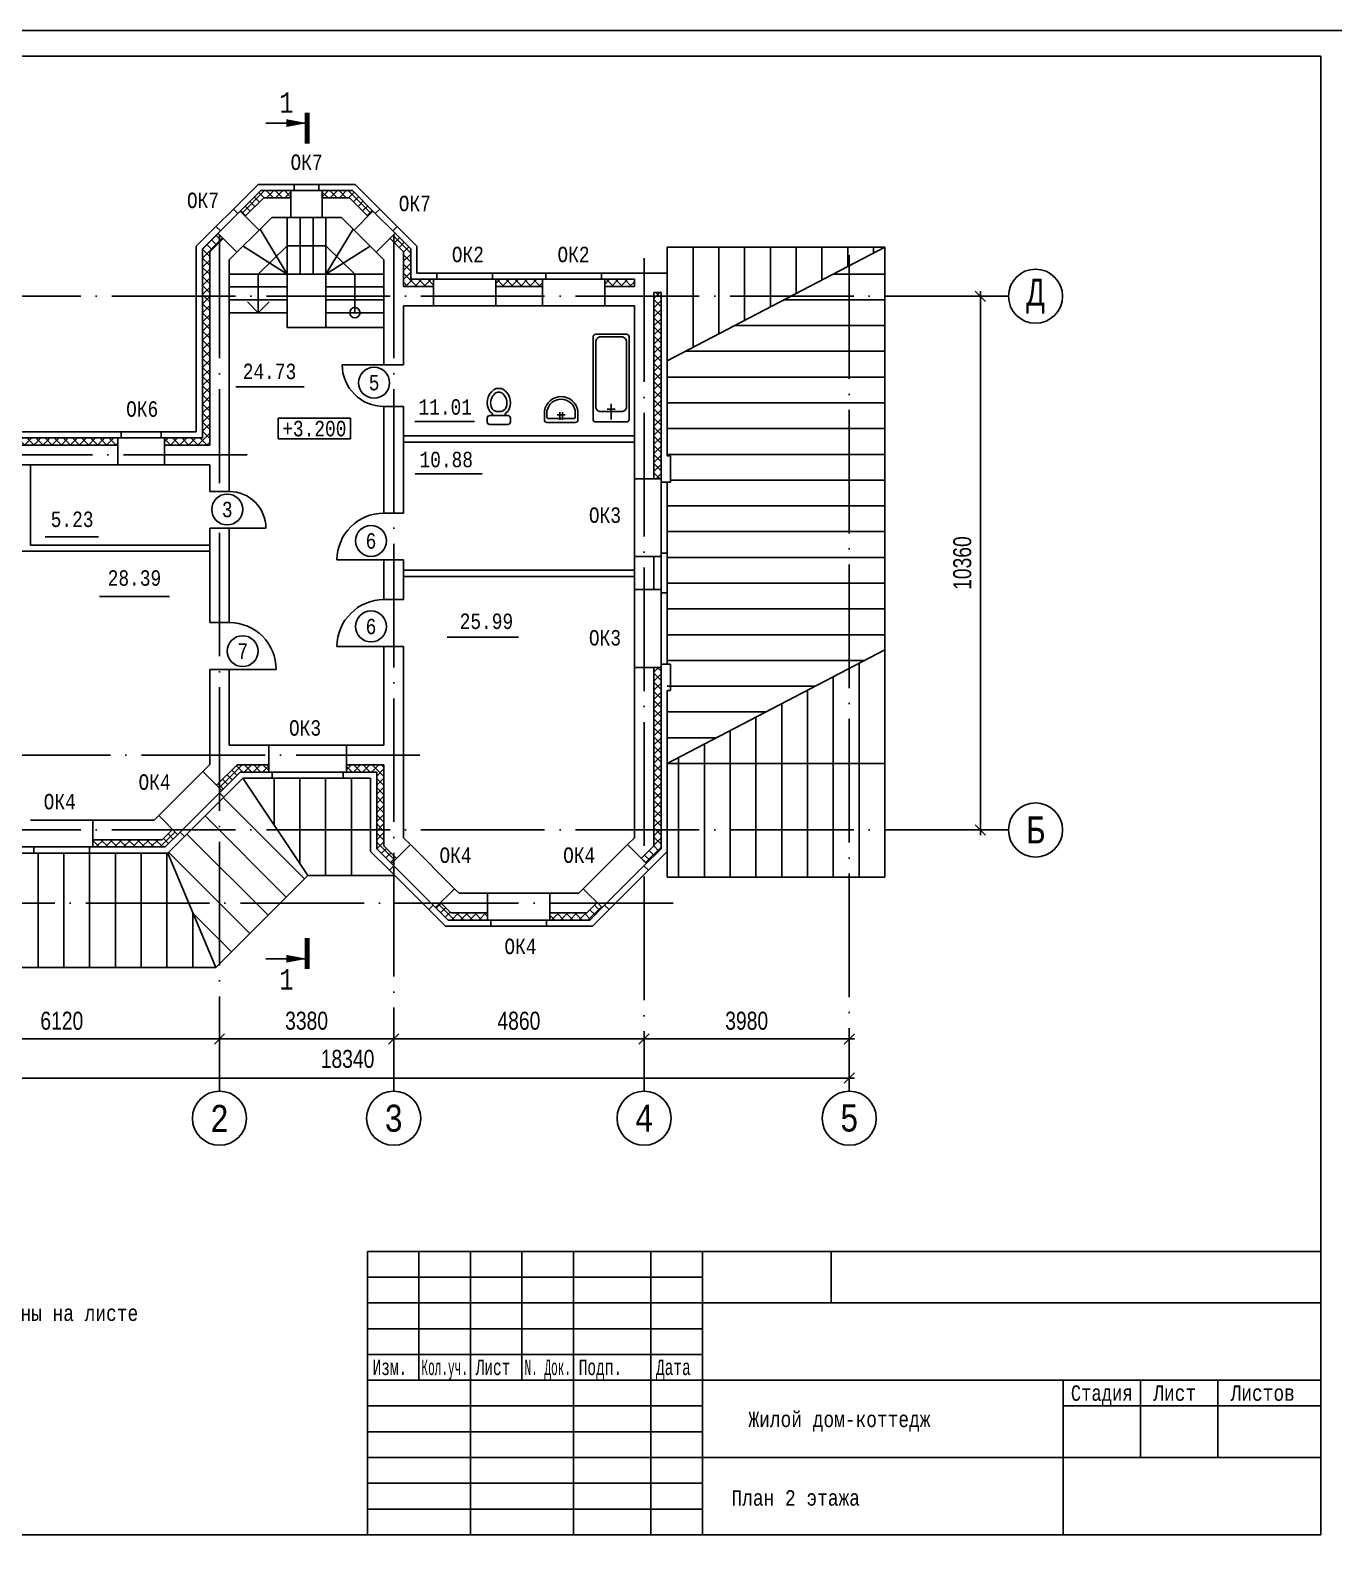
# Model space of a CAD drawing. Extents: x 0 to 84000, y 0 to 59400.
# Drawn here: x 16460 to 41750, y 29950 to 59400 of the extents above; entities that cross this region are included whole.
import ezdxf
from ezdxf.enums import TextEntityAlignment as Align

# ---------------------------------------------------------------- set-up
doc = ezdxf.new("R2010")
doc.units = 0
doc.header["$LTSCALE"] = 100
doc.header["$MEASUREMENT"] = 0
doc.linetypes.add('ACAD_ISO04W100', pattern=[30, 24, -3, 0, -3])
doc.layers.get('0').update_dxf_attribs({"linetype": 'CONTINUOUS'})
doc.layers.get('DEFPOINTS').update_dxf_attribs({"linetype": 'CONTINUOUS'})
doc.layers.add('55', color=250, linetype='CONTINUOUS')
doc.styles.add('1', font='TXT', dxfattribs={"width": 0.8})
doc.styles.add('STYLE1', font='monotxt.shx', dxfattribs={"width": 0.8})
doc.dimstyles.get("Standard").update_dxf_attribs({"dimtxt": 0.18, "dimasz": 0.18, "dimexe": 0.18, "dimexo": 0.0625, "dimgap": 0.09, "dimtad": 0, "dimtih": 1, "dimtoh": 1, "dimdec": 4, "dimzin": 0, "dimdsep": 46, "dimtxsty": 'Standard', "dimcen": 0.09, "dimadec": 0, "dimazin": 0, "dimtfac": 1, "dimtdec": 4, "dimtofl": 0, "dimtmove": 0, "dimatfit": 3, "dimfxl": 1, "dimtolj": 1, "dimtzin": 0, "dimarcsym": 0})
pattern_1 = [(45, (0, 29700), (-88.38835, 88.38835), []), (135, (0, 29700), (-88.38835, -88.38835), [])]
pattern_2 = [(45, (-42000, 29700), (-88.38835, 88.38835), []), (135, (-42000, 29700), (-88.38835, -88.38835), [])]

# ---------------------------------------------------------------- blocks, each defined once
blk = doc.blocks.new('_OBLIQUE')
at = {"color": 0, "linetype": 'ByBlock'}
blk.add_line((-0.5, -0.5), (0.5, 0.5), dxfattribs=at)
blk = doc.blocks.new('*D36')
at = {"layer": '55', "color": 0, "linetype": 'Continuous', "lineweight": -2, "transparency": 16777216}
for p, q in [((34895, 54340), (34895, 43780)), ((34945, 54240), (34995, 54240)), ((34845, 43880), (34795, 43880))]:
    blk.add_line(p, q, dxfattribs=at)
at = {"layer": 'DEFPOINTS', "color": 0, "linetype": 'Continuous', "transparency": 16777216}
for p in [(34895, 54240), (34895, 43880), (34895, 43880)]:
    blk.add_point(p, dxfattribs=at)
at = {"layer": '55', "color": 0, "linetype": 'Continuous', "lineweight": -2, "transparency": 16777216, "xscale": 200, "yscale": 200, "zscale": 200}
for p, rotation in [((34895, 54240), 90), ((34895, 43880), 270)]:
    blk.add_blockref('_OBLIQUE', p, dxfattribs=dict(at, rotation=rotation))
at = {"layer": '55', "color": 0, "linetype": 'Continuous', "transparency": 16777216, "insert": (34545, 49060), "char_height": 350, "attachment_point": 5, "rotation": 90, "style": '1'}
blk.add_mtext('\\A1;10360', dxfattribs=at)
blk = doc.blocks.new('*D41')
at = {"layer": '55', "color": 0, "linetype": 'Continuous', "lineweight": -2, "transparency": 16777216}
for p, q in [((13910, 39065), (32450, 39065)), ((14010, 39015), (14010, 38965)), ((32350, 39115), (32350, 39165))]:
    blk.add_line(p, q, dxfattribs=at)
at = {"layer": 'DEFPOINTS', "color": 0, "linetype": 'Continuous', "transparency": 16777216}
for p in [(14010, 39065), (32350, 39065), (32350, 39065)]:
    blk.add_point(p, dxfattribs=at)
at = {"layer": '55', "color": 0, "linetype": 'Continuous', "lineweight": -2, "transparency": 16777216, "xscale": 200, "yscale": 200, "zscale": 200, "rotation": 180}
blk.add_blockref('_OBLIQUE', (14010, 39065), dxfattribs=at)
at = {"layer": '55', "color": 0, "linetype": 'Continuous', "lineweight": -2, "transparency": 16777216, "xscale": 200, "yscale": 200, "zscale": 200}
blk.add_blockref('_OBLIQUE', (32350, 39065), dxfattribs=at)
at = {"layer": '55', "color": 0, "linetype": 'Continuous', "transparency": 16777216, "insert": (22615, 39435), "char_height": 350, "attachment_point": 5, "style": '1'}
blk.add_mtext('\\A1;18340', dxfattribs=at)
blk = doc.blocks.new('*D37')
at = {"layer": '55', "color": 0, "linetype": 'Continuous', "lineweight": -2, "transparency": 16777216}
for p, q in [((13910, 39825), (20230, 39825)), ((14010, 39775), (14010, 39725)), ((20130, 39875), (20130, 39925))]:
    blk.add_line(p, q, dxfattribs=at)
at = {"layer": 'DEFPOINTS', "color": 0, "linetype": 'Continuous', "transparency": 16777216}
for p in [(14010, 39825), (20130, 39825), (20130, 39825)]:
    blk.add_point(p, dxfattribs=at)
at = {"layer": '55', "color": 0, "linetype": 'Continuous', "lineweight": -2, "transparency": 16777216, "xscale": 200, "yscale": 200, "zscale": 200, "rotation": 180}
blk.add_blockref('_OBLIQUE', (14010, 39825), dxfattribs=at)
at = {"layer": '55', "color": 0, "linetype": 'Continuous', "lineweight": -2, "transparency": 16777216, "xscale": 200, "yscale": 200, "zscale": 200}
blk.add_blockref('_OBLIQUE', (20130, 39825), dxfattribs=at)
at = {"layer": '55', "color": 0, "linetype": 'Continuous', "transparency": 16777216, "insert": (17070, 40175), "char_height": 350, "attachment_point": 5, "style": '1'}
blk.add_mtext('\\A1;6120', dxfattribs=at)
blk = doc.blocks.new('*D40')
at = {"layer": '55', "color": 0, "linetype": 'Continuous', "lineweight": -2, "transparency": 16777216}
for p, q in [((28270, 39825), (32450, 39825)), ((28370, 39875), (28370, 39925)), ((32350, 39875), (32350, 39925))]:
    blk.add_line(p, q, dxfattribs=at)
at = {"layer": 'DEFPOINTS', "color": 0, "linetype": 'Continuous', "transparency": 16777216}
for p in [(28370, 39825), (32350, 39825), (32350, 39825)]:
    blk.add_point(p, dxfattribs=at)
at = {"layer": '55', "color": 0, "linetype": 'Continuous', "lineweight": -2, "transparency": 16777216, "xscale": 200, "yscale": 200, "zscale": 200, "rotation": 180}
blk.add_blockref('_OBLIQUE', (28370, 39825), dxfattribs=at)
at = {"layer": '55', "color": 0, "linetype": 'Continuous', "lineweight": -2, "transparency": 16777216, "xscale": 200, "yscale": 200, "zscale": 200}
blk.add_blockref('_OBLIQUE', (32350, 39825), dxfattribs=at)
at = {"layer": '55', "color": 0, "linetype": 'Continuous', "transparency": 16777216, "insert": (30360, 40175), "char_height": 350, "attachment_point": 5, "style": '1'}
blk.add_mtext('\\A1;3980', dxfattribs=at)
blk = doc.blocks.new('*D39')
at = {"layer": '55', "color": 0, "linetype": 'Continuous', "lineweight": -2, "transparency": 16777216}
for p, q in [((23410, 39825), (28470, 39825)), ((23510, 39875), (23510, 39925)), ((28370, 39875), (28370, 39925))]:
    blk.add_line(p, q, dxfattribs=at)
at = {"layer": 'DEFPOINTS', "color": 0, "linetype": 'Continuous', "transparency": 16777216}
for p in [(23510, 39825), (28370, 39825), (28370, 39825)]:
    blk.add_point(p, dxfattribs=at)
at = {"layer": '55', "color": 0, "linetype": 'Continuous', "lineweight": -2, "transparency": 16777216, "xscale": 200, "yscale": 200, "zscale": 200, "rotation": 180}
blk.add_blockref('_OBLIQUE', (23510, 39825), dxfattribs=at)
at = {"layer": '55', "color": 0, "linetype": 'Continuous', "lineweight": -2, "transparency": 16777216, "xscale": 200, "yscale": 200, "zscale": 200}
blk.add_blockref('_OBLIQUE', (28370, 39825), dxfattribs=at)
at = {"layer": '55', "color": 0, "linetype": 'Continuous', "transparency": 16777216, "insert": (25940, 40175), "char_height": 350, "attachment_point": 5, "style": '1'}
blk.add_mtext('\\A1;4860', dxfattribs=at)
blk = doc.blocks.new('*D38')
at = {"layer": '55', "color": 0, "linetype": 'Continuous', "lineweight": -2, "transparency": 16777216}
for p, q in [((20030, 39825), (23610, 39825)), ((20130, 39875), (20130, 39925)), ((23510, 39875), (23510, 39925))]:
    blk.add_line(p, q, dxfattribs=at)
at = {"layer": 'DEFPOINTS', "color": 0, "linetype": 'Continuous', "transparency": 16777216}
for p in [(20130, 39825), (23510, 39825), (23510, 39825)]:
    blk.add_point(p, dxfattribs=at)
at = {"layer": '55', "color": 0, "linetype": 'Continuous', "lineweight": -2, "transparency": 16777216, "xscale": 200, "yscale": 200, "zscale": 200, "rotation": 180}
blk.add_blockref('_OBLIQUE', (20130, 39825), dxfattribs=at)
at = {"layer": '55', "color": 0, "linetype": 'Continuous', "lineweight": -2, "transparency": 16777216, "xscale": 200, "yscale": 200, "zscale": 200}
blk.add_blockref('_OBLIQUE', (23510, 39825), dxfattribs=at)
at = {"layer": '55', "color": 0, "linetype": 'Continuous', "transparency": 16777216, "insert": (21820, 40175), "char_height": 350, "attachment_point": 5, "style": '1'}
blk.add_mtext('\\A1;3380', dxfattribs=at)
blk = doc.blocks.new('0URPLAN')
at = {"linetype": 'Continuous'}
for p, q in [((-7, -2), (-7, 2)), ((-7, 2), (7, 2)), ((7, 2), (7, -2)), ((7, -2), (-7, -2))]:
    blk.add_line(p, q, dxfattribs=at)
blk = doc.blocks.new('UNITAS')
at = {"linetype": 'Continuous'}
for p, q in [((-175, 175), (-175, -175)), ((-50, 225), (-125, 225)), ((0, 0), (0, 175)), ((0, -175), (0, 0)), ((-125, -225), (-50, -225))]:
    blk.add_line(p, q, dxfattribs=at)
for centre, radius, start, end in [((-538, 12), 163, 147.5288, 184.3987), ((-538, -12), 163, 175.6013, 212.4712), ((-422, -94), 319, 57.4975, 142.5184), ((-538, 12), 88.4, 135, 188.1301), ((-538, -12), 88.4, 171.8699, 225), ((-412, -96), 254, 75.7355, 137.663), ((-382, 20), 134, 351.4164, 75.9638), ((-382, -20), 134, 284.0362, 8.5836), ((-186, 190), 66.3, 193.4765, 279.1434), ((-125, 175), 50, 90, 180), ((-50, 175), 50, 0, 90), ((-422, 94), 319, 217.4816, 302.5025), ((-412, 96), 254, 222.337, 284.2645), ((-186, -190), 66.3, 80.8566, 166.5235), ((-125, -175), 50, 180, 270), ((-50, -175), 50, 270, 0)]:
    blk.add_arc(centre, radius, start, end, dxfattribs=at)
blk = doc.blocks.new('VAN2')
at = {"linetype": 'Continuous'}
for p, q in [((75, -250), (-75, -250)), ((0, -50), (0, -350))]:
    blk.add_line(p, q, dxfattribs=at)
for points in [[(-350, -1650), (-350, -50, -0.414214), (-300, 0), (300, 0, -0.414214), (350, -50), (350, -1650, -0.414214), (300, -1700), (-300, -1700, -0.414214)], [(-300, -1550), (-300, -300, -0.414214), (-200, -200), (200, -200, -0.414214), (300, -300), (300, -1550, -0.414214), (200, -1650), (-200, -1650, -0.414214)]]:
    blk.add_lwpolyline(points, format="xyb", close=True, dxfattribs=at)
blk = doc.blocks.new('UM4')
at = {"linetype": 'Continuous'}
for p, q in [((75, -150), (-75, -150)), ((-25, -50), (-25, -200)), ((25, -200), (25, -50))]:
    blk.add_line(p, q, dxfattribs=at)
for points in [[(-325, -225), (-325, -50, -0.414214), (-275, 0), (275, 0, -0.414214), (325, -50), (325, -225, -0.414214)], [(-275, -225), (-275, -100, -0.414214), (-250, -75), (250, -75, -0.414214), (275, -100), (275, -225, -0.414214)]]:
    blk.add_lwpolyline(points, format="xyb", dxfattribs=at)
for centre, radius, start, end in [((0, -170), 330, 189.5273, 350.4727), ((0, -169), 281, 191.4212, 348.5788)]:
    blk.add_arc(centre, radius, start, end, dxfattribs=at)
blk = doc.blocks.new('M2')
at = {"linetype": 'Continuous'}
blk.add_circle((0, 0), 3, dxfattribs=at)
at = {"linetype": 'Continuous', "style": 'STYLE1', "width": 0.8, "flags": 4}
blk.add_attdef('МАРКА', text='', height=3, dxfattribs=at).set_placement((0, 0), align=Align.MIDDLE)
at = {"linetype": 'Continuous', "style": 'STYLE1', "width": 0.8, "flags": 5}
blk.add_attdef('ПОЛНАЯ_МАРКА_ЭЛЕМЕНТА', (-5.5, -7.5), '', height=3, dxfattribs=at)
blk = doc.blocks.new('M1')
at = {"linetype": 'Continuous', "style": 'STYLE1', "width": 0.8, "flags": 4}
blk.add_attdef('МАРКА', text='', height=3, dxfattribs=at).set_placement((-0.5, -1.5), align=Align.CENTER)
at = {"linetype": 'Continuous', "style": 'STYLE1', "width": 0.8, "flags": 5}
blk.add_attdef('ПОЛНАЯ_МАРКА_ЭЛЕМЕНТА', (-6, -6.5), '', height=3, dxfattribs=at)

msp = doc.modelspace()

# ---------------------------------------------------------------- hatches: boundary and pattern name
at = {"layer": '55', "linetype": 'Continuous'}
h = msp.add_hatch(dxfattribs=at)
h.set_pattern_fill('ANSI37', color=0, scale=1000, style=0)
h.set_pattern_definition(pattern_2)
h.paths.add_polyline_path([(20929.7, 56290), (20532.1, 55892.4), (20631.1, 55793.4), (20987.7, 56150), (21515, 56150), (21515, 56290)])
h = msp.add_hatch(dxfattribs=at)
h.set_pattern_fill('ANSI37', color=0, scale=1000, style=0)
h.set_pattern_definition(pattern_2)
h.paths.add_polyline_path([(22125, 56290), (22125, 56150), (22652.3, 56150), (23008.9, 55793.4), (23107.9, 55892.4), (22710.3, 56290)])
h = msp.add_hatch(dxfattribs=at)
h.set_pattern_fill('ANSI37', color=0, scale=1000, style=0)
h.paths.add_polyline_path([(19940, 55102.3), (20199.7, 55362), (20100.7, 55461), (19800, 55160.3), (19800, 54239.7), (19940, 54239.7)])
h.paths.add_polyline_path([(19800, 51490), (19065, 51490), (19065, 51350), (19940, 51350), (19940, 54239.7), (19800, 54239.7)])
h = msp.add_hatch(dxfattribs=at)
h.set_pattern_fill('ANSI37', color=0, scale=1000, style=0)
h.set_pattern_definition(pattern_2)
h.paths.add_polyline_path([(23539.3, 55461), (23440.3, 55362), (23700, 55102.3), (23700, 54430), (24285, 54430), (24285, 54570), (23840, 54570), (23840, 55160.3)])
h = msp.add_hatch(dxfattribs=at)
h.set_pattern_fill('ANSI37', color=0, scale=1000, style=0)
h.paths.add_polyline_path([(26395, 54570), (25495, 54570), (25495, 54430), (26395, 54430)])
h = msp.add_hatch(dxfattribs=at)
h.set_pattern_fill('ANSI37', color=0, scale=1000, style=0)
h.set_pattern_definition(pattern_1)
h.paths.add_polyline_path([(28180, 54430), (28180, 54570), (27605, 54570), (27605, 54430)])
h = msp.add_hatch(dxfattribs=at)
h.set_pattern_fill('ANSI37', color=0, scale=1000, style=0)
h.set_pattern_definition(pattern_1)
h.paths.add_polyline_path([(28700, 54239.7), (28560, 54239.7), (28560, 50695), (28700, 50695)])
h.paths.add_polyline_path([(28700, 54239.7), (28700, 54310), (28560, 54310), (28560, 54239.7)])
h = msp.add_hatch(dxfattribs=at)
h.set_pattern_fill('ANSI37', color=0, scale=1000, style=0)
h.paths.add_polyline_path([(18155, 51490), (15955, 51490), (15955, 51350), (18155, 51350)])
h = msp.add_hatch(dxfattribs=at)
h.set_pattern_fill('ANSI37', color=0, scale=1000, style=0)
h.paths.add_polyline_path([(28700, 47035), (28560, 47035), (28560, 43880), (28700, 43880)])
h.paths.add_polyline_path([(28700, 43880), (28560, 43880), (28560, 43572.4), (28370, 43382.4), (28370, 43271.2), (28413.4, 43227.8), (28700, 43514.4)])
h = msp.add_hatch(dxfattribs=at)
h.set_pattern_fill('ANSI37', color=0, scale=1000, style=0)
h.set_pattern_definition(pattern_1)
h.paths.add_polyline_path([(20472.3, 45144.7), (20130, 44802.4), (20130, 44691.2), (20173.4, 44647.8), (20530.3, 45004.7), (21085, 45004.7), (21085, 45144.7)])
h.paths.add_polyline_path([(20130, 44802.4), (20074.4, 44746.8), (20130, 44691.2)])
h = msp.add_hatch(dxfattribs=at)
h.set_pattern_fill('ANSI37', color=0, scale=1000, style=0)
h.set_pattern_definition(pattern_1)
h.paths.add_polyline_path([(22595, 45144.7), (22595, 45004.7), (23180, 45004.7), (23180, 43880), (23320, 43880), (23320, 45144.7)])
h.paths.add_polyline_path([(23180, 43514.4), (23466.6, 43227.8), (23510, 43271.2), (23510, 43382.4), (23320, 43572.4), (23320, 43880), (23180, 43880)])
h = msp.add_hatch(dxfattribs=at)
h.set_pattern_fill('ANSI37', color=0, scale=1000, style=0)
h.set_pattern_definition(pattern_1)
h.paths.add_polyline_path([(17669.7, 43690), (17669.7, 43550), (19075.6, 43550), (19317.8, 43792.2), (19230, 43880), (19207.6, 43880), (19017.6, 43690)])
h = msp.add_hatch(dxfattribs=at)
h.set_pattern_fill('ANSI37', color=0, scale=1000, style=0)
h.paths.add_polyline_path([(25330, 42270), (24622.4, 42270), (24432.4, 42460), (24410, 42460), (24322.2, 42372.2), (24564.4, 42130), (25330, 42130)])
h = msp.add_hatch(dxfattribs=at)
h.set_pattern_fill('ANSI37', color=0, scale=1000, style=0)
h.paths.add_polyline_path([(27557.8, 42372.2), (27470, 42460), (27447.6, 42460), (27257.6, 42270), (26540, 42270), (26540, 42130), (27315.6, 42130)])

# ---------------------------------------------------------------- linework, layer by layer
at = {"layer": '55', "color": 0, "linetype": 'Continuous'}
for p, q in [((2000, 58900), (41500, 58900)), ((41500, 58900), (41500, 30200)), ((20401.2, 55931.2), (20880, 56410)), ((20486.1, 55846.4), (20929.7, 56290)), ((21580, 56410), (20880, 56410)), ((21580, 56290), (20929.7, 56290)), ((21515, 56290), (21515, 55770)), ((21580, 56410), (22060, 56410)), ((21580, 56410), (21580, 56290)), ((21580, 56290), (22060, 56290)), ((22760, 56410), (22060, 56410)), ((22060, 56410), (22060, 56290)), ((22060, 56290), (22710.3, 56290)), ((22125, 56290), (22125, 55770)), ((23153.9, 55846.4), (22710.3, 56290)), ((23238.8, 55931.2), (22760, 56410)), ((20631.1, 55793.4), (20987.7, 56150)), ((21515, 56150), (20987.7, 56150)), ((22125, 56150), (22652.3, 56150)), ((23008.9, 55793.4), (22652.3, 56150)), ((20061.8, 55591.8), (20401.2, 55931.2)), ((20146.7, 55507), (20486.1, 55846.4)), ((20401.2, 55931.2), (20486.1, 55846.4)), ((20532.1, 55892.4), (20899.8, 55524.7)), ((20899.8, 55524.7), (21145.1, 55770)), ((21515, 55770), (21145.1, 55770)), ((21445, 55770), (21445, 54670)), ((21515, 55770), (22125, 55770)), ((21695, 55770), (21695, 54670)), ((21945, 55770), (21945, 54670)), ((22494.9, 55770), (22125, 55770)), ((22195, 55770), (22195, 54670)), ((22740.2, 55524.7), (22494.9, 55770)), ((23107.9, 55892.4), (22740.2, 55524.7)), ((23238.8, 55931.2), (23153.9, 55846.4)), ((23493.3, 55507), (23153.9, 55846.4)), ((23578.2, 55591.8), (23238.8, 55931.2)), ((19680, 55210), (20061.8, 55591.8)), ((20146.7, 55507), (19800, 55160.3)), ((20061.8, 55591.8), (20146.7, 55507)), ((20100.7, 55461), (20468.4, 55093.3)), ((20468.4, 55093.3), (20899.8, 55524.7)), ((21445, 54670), (20917.5, 55542.5)), ((22195, 54670), (22722.5, 55542.5)), ((23171.6, 55093.3), (22740.2, 55524.7)), ((23539.3, 55461), (23171.6, 55093.3)), ((23578.2, 55591.8), (23493.3, 55507)), ((23493.3, 55507), (23840, 55160.3)), ((23960, 55210), (23578.2, 55591.8)), ((19680, 55210), (19680, 51610)), ((19800, 51490), (19800, 55160.3)), ((20199.7, 55362), (19940, 55102.3)), ((19940, 51350), (19940, 55102.3)), ((20320, 54944.9), (20468.4, 55093.3)), ((21445, 54670), (20587.5, 55212.5)), ((21445, 55220), (20882.5, 54670)), ((22195, 55220), (21445, 55220)), ((22757.5, 54670), (22195, 55220)), ((22195, 54670), (23052.5, 55212.5)), ((23320, 54944.9), (23171.6, 55093.3)), ((23440.3, 55362), (23700, 55102.3)), ((23700, 55102.3), (23700, 54430)), ((23840, 55160.3), (23840, 54570)), ((23960, 55210), (23960, 54690)), ((28820, 55190), (33040, 55190)), ((28820, 54690), (28820, 55190)), ((33040, 55190), (28820, 52984.7)), ((29320, 53246), (29320, 55190)), ((29820, 53507.3), (29820, 55190)), ((30320, 53768.6), (30320, 55190)), ((30820, 54029.9), (30820, 55190)), ((31320, 54291.2), (31320, 55190)), ((31820, 54552.4), (31820, 55190)), ((32320, 54813.7), (32320, 55190)), ((32820, 55075), (32820, 55190)), ((33040, 55190), (33040, 42964.7)), ((20320, 54944.9), (20320, 50449.7)), ((23320, 54944.9), (23320, 52910)), ((21445, 54670), (20320, 54670)), ((20882.5, 54670), (20882.5, 53920)), ((23320, 54670), (21445, 54670)), ((21445, 54670), (21445, 53920)), ((21445, 54670), (22195, 54670)), ((22195, 54670), (23320, 54670)), ((22195, 54670), (22195, 53630)), ((22757.5, 53920), (22757.5, 54670)), ((24350, 54570), (23840, 54570)), ((24350, 54690), (23960, 54690)), ((24285, 54570), (24285, 54050)), ((24350, 54690), (25430, 54690)), ((24350, 54690), (24350, 54570)), ((24350, 54570), (25430, 54570)), ((26460, 54690), (25430, 54690)), ((25430, 54690), (25430, 54570)), ((25430, 54570), (26460, 54570)), ((25495, 54570), (25495, 54050)), ((26395, 54570), (26395, 54050)), ((26460, 54690), (27540, 54690)), ((26460, 54690), (26460, 54570)), ((26460, 54570), (27540, 54570)), ((28820, 54690), (27540, 54690)), ((27540, 54690), (27540, 54570)), ((28180, 54570), (27540, 54570)), ((27605, 54570), (27605, 54050)), ((28180, 54430), (28180, 54570)), ((28820, 54690), (28820, 51140)), ((33040, 54670), (32044.9, 54670)), ((21445, 54420), (20320, 54420)), ((23320, 54420), (22195, 54420)), ((24285, 54430), (23700, 54430)), ((25495, 54430), (26395, 54430)), ((28180, 54430), (27605, 54430)), ((28560, 54310), (28560, 50695)), ((28700, 54310), (28560, 54310)), ((28700, 54310), (28700, 50630)), ((21445, 54170), (20320, 54170)), ((21445, 53920), (20320, 53920)), ((20670.4, 54132.1), (20882.5, 53920)), ((21094.6, 54132.1), (20882.5, 53920)), ((21445, 53920), (21445, 53630)), ((23320, 54170), (22195, 54170)), ((23320, 53920), (22195, 53920)), ((23700, 54050), (23700, 52910)), ((24285, 54050), (23700, 54050)), ((24285, 54050), (25495, 54050)), ((28180, 54050), (25495, 54050)), ((26395, 54050), (27605, 54050)), ((28180, 54050), (28180, 50695)), ((33040, 54170), (31088.2, 54170)), ((21445, 53630), (22180, 53630)), ((22195, 53630), (23320, 53630)), ((33040, 53670), (30131.4, 53670)), ((33040, 53170), (29174.6, 53170)), ((23320, 52910), (22510, 52910)), ((23700, 52910), (23320, 52910)), ((20450, 52480), (21770, 52480)), ((33040, 52670), (28820, 52670)), ((33040, 52170), (28820, 52170)), ((23320, 52100), (23320, 50030)), ((23700, 52100), (23320, 52100)), ((23700, 52100), (23700, 50030)), ((15890, 51610), (18220, 51610)), ((19000, 51610), (18220, 51610)), ((18220, 51610), (18220, 51490)), ((19000, 51610), (19000, 51490)), ((19000, 51610), (19680, 51610)), ((25080, 51810), (23920, 51810)), ((33040, 51670), (28820, 51670)), ((15890, 51490), (18220, 51490)), ((15955, 51350), (18155, 51350)), ((18155, 51490), (18155, 50970)), ((19000, 51490), (18220, 51490)), ((19000, 51490), (19800, 51490)), ((19065, 51490), (19065, 50970)), ((19065, 51350), (19940, 51350)), ((23700, 51530), (28180, 51530)), ((23700, 51410), (28180, 51410)), ((15955, 50970), (18155, 50970)), ((16460, 50970), (16460, 49410)), ((19065, 50970), (18155, 50970)), ((19065, 50970), (19940, 50970)), ((19940, 50970), (19940, 50449.7)), ((33040, 51170), (28820, 51170)), ((28885, 51140), (28820, 51140)), ((28885, 51140), (28885, 50630)), ((23930, 50790), (25230, 50790)), ((28700, 50695), (28180, 50695)), ((28180, 50695), (28180, 49185)), ((28700, 50630), (28700, 50695)), ((33040, 50670), (28885, 50670)), ((20320, 50449.7), (19940, 50449.7)), ((28885, 50630), (28700, 50630)), ((28700, 50630), (28700, 49250)), ((28820, 50630), (28820, 49250)), ((33040, 50170), (28820, 50170)), ((23320, 50030), (23700, 50030)), ((17780, 49570), (16750, 49570)), ((20320, 49739.7), (19940, 49739.7)), ((19940, 49739.7), (19940, 47904.7)), ((20320, 49739.7), (20320, 47904.7)), ((20320, 49739.7), (21030, 49739.7)), ((33040, 49670), (28820, 49670)), ((15690, 49290), (19940, 49290)), ((16460, 49410), (19940, 49410)), ((28180, 49185), (28180, 48545)), ((28700, 49185), (28180, 49185)), ((28560, 49185), (28560, 48545)), ((28700, 49250), (28700, 48480)), ((28820, 49250), (28700, 49250)), ((28700, 49250), (28700, 49185)), ((28820, 49250), (28820, 48480)), ((23320, 49120), (22410, 49120)), ((23320, 49120), (23320, 48350)), ((23320, 49120), (23700, 49120)), ((23700, 49120), (23700, 48350)), ((23700, 48920), (28180, 48920)), ((33040, 49170), (28820, 49170)), ((23700, 48800), (28180, 48800)), ((33040, 48670), (28820, 48670)), ((17800, 48410), (19160, 48410)), ((23320, 48350), (23700, 48350)), ((28180, 48545), (28180, 47035)), ((28700, 48545), (28180, 48545)), ((28700, 48480), (28700, 48545)), ((28700, 48480), (28700, 47100)), ((28820, 48480), (28700, 48480)), ((28820, 48480), (28820, 47100)), ((33040, 48170), (28820, 48170)), ((20320, 47904.7), (19940, 47904.7)), ((23320, 47440), (22410, 47440)), ((23320, 47440), (23320, 45524.7)), ((23320, 47440), (23700, 47440)), ((23700, 47440), (23700, 43729.8)), ((24550, 47620), (25930, 47620)), ((33040, 47670), (28820, 47670)), ((33040, 47375.3), (28820, 45170)), ((32647.1, 47170), (28820, 47170)), ((20320, 46994.7), (19940, 46994.7)), ((19940, 46994.7), (19940, 45149.8)), ((20320, 46994.7), (20320, 45524.7)), ((20320, 46994.7), (21230, 46994.7)), ((28700, 47035), (28180, 47035)), ((28180, 47035), (28180, 43729.8)), ((28560, 47035), (28560, 43572.4)), ((28885, 47100), (28700, 47100)), ((28700, 47100), (28700, 43514.4)), ((28885, 47100), (28885, 46590)), ((32040, 46852.7), (32040, 45170)), ((32540, 47114), (32540, 45170)), ((31690.4, 46670), (28820, 46670)), ((28820, 46590), (28820, 43464.7)), ((28885, 46590), (28820, 46590)), ((31540, 46591.4), (31540, 45170)), ((31040, 46330.1), (31040, 45170)), ((30733.6, 46170), (28820, 46170)), ((30540, 46068.8), (30540, 45170)), ((29776.8, 45670), (28820, 45670)), ((30040, 45807.6), (30040, 45170)), ((21085, 45524.7), (20320, 45524.7)), ((21085, 45004.7), (21085, 45524.7)), ((21085, 45524.7), (22595, 45524.7)), ((22595, 45004.7), (22595, 45524.7)), ((23320, 45524.7), (22595, 45524.7)), ((29540, 45546.3), (29540, 45170)), ((19805.7, 45015.5), (19940, 45149.8)), ((20074.4, 44746.8), (20472.3, 45144.7)), ((21085, 45144.7), (20472.3, 45144.7)), ((22595, 45144.7), (23320, 45144.7)), ((23320, 45144.7), (23320, 43572.4)), ((28820, 45170), (33040, 45170)), ((29040, 45285), (29040, 45170)), ((29040, 42964.7), (29040, 45170)), ((29540, 42964.7), (29540, 45170)), ((30040, 42964.7), (30040, 45170)), ((30540, 42964.7), (30540, 45170)), ((31040, 42964.7), (31040, 45170)), ((31540, 42964.7), (31540, 45170)), ((32040, 42964.7), (32040, 45170)), ((32540, 42964.7), (32540, 45170)), ((19805.7, 45015.5), (18950.1, 44159.9)), ((20173.4, 44647.8), (19805.7, 45015.5)), ((20127.5, 44601.9), (20530.3, 45004.7)), ((20212.3, 44517), (20580, 44884.7)), ((21150, 45004.7), (20530.3, 45004.7)), ((21150, 44884.7), (20580, 44884.7)), ((20580, 44884.7), (21842, 42995)), ((21150, 44884.7), (21150, 45004.7)), ((21150, 45004.7), (22530, 45004.7)), ((21150, 44884.7), (22530, 44884.7)), ((21190, 44884.7), (21190, 43971.3)), ((21690, 44884.7), (21690, 43222.6)), ((22190, 44884.7), (22190, 42995)), ((22530, 45004.7), (23180, 45004.7)), ((22530, 44884.7), (22530, 45004.7)), ((23060, 44884.7), (22530, 44884.7)), ((22690, 44884.7), (22690, 42995)), ((23060, 44884.7), (23060, 43464.7)), ((23180, 45004.7), (23180, 43514.4)), ((20127.5, 44601.9), (19363.8, 43838.2)), ((20212.3, 44517), (19448.6, 43753.3)), ((20212.3, 44517), (20127.5, 44601.9)), ((20202.7, 44507.3), (21778.5, 42931.5)), ((16459.7, 44070), (17669.7, 44070)), ((17669.7, 43550), (17669.7, 44070)), ((17669.7, 44070), (18860.2, 44070)), ((18860.2, 44070), (18950.1, 44159.9)), ((19317.8, 43792.2), (18950.1, 44159.9)), ((19218.8, 43891.2), (19017.6, 43690)), ((19849.1, 44153.8), (21424.9, 42578)), ((17669.7, 43690), (19017.6, 43690)), ((19363.8, 43838.2), (19075.6, 43550)), ((19125.3, 43430), (19448.6, 43753.3)), ((19448.6, 43753.3), (19363.8, 43838.2)), ((19495.5, 43800.2), (21071.4, 42224.4)), ((23466.6, 43227.8), (23834.3, 43595.5)), ((23834.3, 43595.5), (23700, 43729.8)), ((23834.3, 43595.5), (24689.9, 42739.9)), ((28045.7, 43595.5), (27190.1, 42739.9)), ((28045.7, 43595.5), (28180, 43729.8)), ((28413.4, 43227.8), (28045.7, 43595.5)), ((15014.7, 43430), (16524.7, 43430)), ((16524.7, 43550), (15064.4, 43550)), ((16524.7, 43550), (17604.7, 43550)), ((16524.7, 43430), (16524.7, 43550)), ((16524.7, 43430), (17604.7, 43430)), ((16610, 41210.3), (16610, 43430)), ((17110, 41210.3), (17110, 43430)), ((17604.7, 43550), (19075.6, 43550)), ((17604.7, 43430), (17604.7, 43550)), ((17604.7, 43430), (19125.3, 43430)), ((17610, 41210.3), (17610, 43430)), ((18110, 41210.3), (18110, 43430)), ((18610, 41210.3), (18610, 43430)), ((19110, 41210.3), (19110, 43430)), ((19125.3, 43430), (20057.3, 41210.3)), ((19142, 43446.7), (20717.8, 41870.8)), ((23427.7, 43097), (23060, 43464.7)), ((23512.5, 43181.9), (23180, 43514.4)), ((23565.6, 43326.8), (23320, 43572.4)), ((28314.4, 43326.8), (28560, 43572.4)), ((28367.5, 43181.9), (28700, 43514.4)), ((28452.3, 43097), (28820, 43464.7)), ((28820, 43464.7), (28820, 42964.7)), ((23427.7, 43097), (23512.5, 43181.9)), ((23427.7, 43097), (24191.4, 42333.3)), ((23512.5, 43181.9), (24276.2, 42418.2)), ((28367.5, 43181.9), (27603.8, 42418.2)), ((28452.3, 43097), (27688.6, 42333.3)), ((28452.3, 43097), (28367.5, 43181.9)), ((20057.3, 41210.3), (21842, 42995)), ((23529.7, 42995), (21842, 42995)), ((24322.2, 42372.2), (24689.9, 42739.9)), ((24779.8, 42650), (24689.9, 42739.9)), ((27100.2, 42650), (27190.1, 42739.9)), ((27557.8, 42372.2), (27190.1, 42739.9)), ((28820, 42964.7), (33040, 42964.7)), ((24191.4, 42333.3), (24276.2, 42418.2)), ((24276.2, 42418.2), (24564.4, 42130)), ((24421.2, 42471.2), (24622.4, 42270)), ((25330, 42650), (24779.8, 42650)), ((25330, 42130), (25330, 42650)), ((25330, 42650), (26540, 42650)), ((26540, 42130), (26540, 42650)), ((27100.2, 42650), (26540, 42650)), ((27458.8, 42471.2), (27257.6, 42270)), ((27603.8, 42418.2), (27315.6, 42130)), ((27688.6, 42333.3), (27603.8, 42418.2)), ((19610, 41210.3), (19610, 42275.6)), ((19615.8, 42265.8), (20364.3, 41517.3)), ((24514.7, 42010), (24191.4, 42333.3)), ((25395, 42130), (24564.4, 42130)), ((25330, 42270), (24622.4, 42270)), ((25395, 42130), (26475, 42130)), ((25395, 42010), (25395, 42130)), ((26475, 42130), (27315.6, 42130)), ((26475, 42010), (26475, 42130)), ((26540, 42270), (27257.6, 42270)), ((27365.3, 42010), (27688.6, 42333.3)), ((25395, 42010), (24514.7, 42010)), ((25395, 42010), (26475, 42010)), ((27365.3, 42010), (26475, 42010)), ((14082.7, 41210.3), (20057.3, 41210.3)), ((23000, 30200), (23000, 35700)), ((23000, 35700), (41500, 35700)), ((24000, 33200), (24000, 35700)), ((25000, 30200), (25000, 35700)), ((41500, 35700), (25550, 35700)), ((26000, 33200), (26000, 35700)), ((27000, 30200), (27000, 35700)), ((28500, 30200), (28500, 35700)), ((29500, 30200), (29500, 35700)), ((32000, 34700), (32000, 35700)), ((29500, 35200), (23000, 35200)), ((29500, 34700), (23000, 34700)), ((29500, 34700), (41500, 34700)), ((29500, 34200), (23000, 34200)), ((29500, 33700), (23000, 33700)), ((23000, 33200), (41500, 33200)), ((36500, 30200), (36500, 33200)), ((38000, 31700), (38000, 33200)), ((39500, 31700), (39500, 33200)), ((29500, 32700), (23000, 32700)), ((41500, 32700), (36500, 32700)), ((29500, 32200), (23000, 32200)), ((29500, 31700), (23000, 31700)), ((41500, 31700), (29499.9, 31700)), ((29500, 31700), (41500, 31700)), ((29500, 31200), (23000, 31200)), ((29500, 30700), (23000, 30700)), ((41500, 30200), (2000, 30200))]:
    msp.add_line(p, q, dxfattribs=at)
at = {"layer": '55', "color": 0, "linetype": 'ACAD_ISO04W100'}
for p, q in [((20130, 55435), (20130, 50610)), ((23510, 55435), (23510, 38810)), ((28370, 54975), (28370, 38810)), ((32350, 55035), (32350, 38810)), ((35440, 54239.7), (9000, 54239.7)), ((20665, 51159.7), (9000, 51159.7)), ((20130, 49650), (20130, 38810)), ((24015, 45334.7), (9000, 45334.7)), ((35440, 43880), (9000, 43880)), ((28935, 42460), (9000, 42460))]:
    msp.add_line(p, q, dxfattribs=at)
at = {"layer": '55', "color": 0}
msp.add_lwpolyline([(42000, 29700), (42000, 59400), (0, 59400), (0, 29700)], close=True, dxfattribs=at)
at = {"layer": '55', "color": 0, "linetype": 'Continuous', "const_width": 100}
for points in [[(21830, 57200), (21830, 57800)], [(21830, 41780), (21830, 41180)]]:
    msp.add_lwpolyline(points, dxfattribs=at)
at = {"layer": '55', "color": 0, "linetype": 'Continuous'}
for points in [[(21830, 57600), (21030, 57600)], [(21830, 41380), (21030, 41380)]]:
    msp.add_lwpolyline(points, dxfattribs=at)
for points in [[(21830, 57600, 0, 150, 0), (21430, 57600, 150, 150, 0)], [(21830, 41380, 0, 150, 0), (21430, 41380, 150, 150, 0)]]:
    msp.add_lwpolyline(points, format="xyseb", dxfattribs=at)
for centre, radius in [((35965, 54239.7), 525), ((22757.5, 53920), 100), ((35965, 43880), 525), ((20130, 38285), 525), ((23510, 38285), 525), ((28370, 38285), 525), ((32350, 38285), 525)]:
    msp.add_circle(centre, radius, dxfattribs=at)
for centre, radius, start, end in [((23320, 52910), 810, 180, 270), ((20320, 49739.7), 710, 0, 90), ((23320, 49120), 910, 90, 180), ((23320, 47440), 910, 90, 180), ((20320, 46994.7), 910, 0, 90)]:
    msp.add_arc(centre, radius, start, end, dxfattribs=at)

# ---------------------------------------------------------------- block references
ref = msp.add_blockref('M1', (21870, 56840), dxfattribs=dict(at, xscale=100, yscale=100, zscale=100))
ref.add_attrib('МАРКА', 'ОК7', dxfattribs={"layer": '0', "linetype": 'Continuous', "height": 300, "style": 'STYLE1', "width": 0.8}).set_placement((21820, 56690), align=Align.CENTER)
ref = msp.add_blockref('M1', (19860, 56100), dxfattribs=dict(at, xscale=100, yscale=100, zscale=100))
ref.add_attrib('МАРКА', 'ОК7', dxfattribs={"layer": '0', "linetype": 'Continuous', "height": 300, "style": 'STYLE1', "width": 0.8}).set_placement((19810, 55950), align=Align.CENTER)
ref = msp.add_blockref('M1', (23970, 56040), dxfattribs=dict(at, xscale=100, yscale=100, zscale=100))
ref.add_attrib('МАРКА', 'ОК7', dxfattribs={"layer": '0', "linetype": 'Continuous', "height": 300, "style": 'STYLE1', "width": 0.8}).set_placement((23920, 55890), align=Align.CENTER)
ref = msp.add_blockref('M1', (25000, 55050), dxfattribs=dict(at, xscale=100, yscale=100, zscale=100))
ref.add_attrib('МАРКА', 'ОК2', dxfattribs={"layer": '0', "linetype": 'Continuous', "height": 300, "style": 'STYLE1', "width": 0.8}).set_placement((24950, 54900), align=Align.CENTER)
ref = msp.add_blockref('M1', (27050, 55050), dxfattribs=dict(at, xscale=100, yscale=100, zscale=100))
ref.add_attrib('МАРКА', 'ОК2', dxfattribs={"layer": '0', "linetype": 'Continuous', "height": 300, "style": 'STYLE1', "width": 0.8}).set_placement((27000, 54900), align=Align.CENTER)
for name, p, rotation in [('VAN2', (27730, 51800), 180), ('UNITAS', (25550, 51750), 270), ('UM4', (26760, 51790), 180)]:
    msp.add_blockref(name, p, dxfattribs=dict(at, rotation=rotation))
ref = msp.add_blockref('M2', (23130, 52560), dxfattribs=dict(at, xscale=100, yscale=100, zscale=100))
ref.add_attrib('МАРКА', '5', dxfattribs={"layer": '0', "linetype": 'Continuous', "height": 300, "style": 'STYLE1', "width": 0.8}).set_placement((23130, 52560), align=Align.MIDDLE)
ref = msp.add_blockref('M1', (18680, 52050), dxfattribs=dict(at, xscale=100, yscale=100, zscale=100))
ref.add_attrib('МАРКА', 'ОК6', dxfattribs={"layer": '0', "linetype": 'Continuous', "height": 300, "style": 'STYLE1', "width": 0.8}).set_placement((18630, 51900), align=Align.CENTER)
at = {"layer": '55', "color": 0, "linetype": 'Continuous', "xscale": 100, "yscale": 100, "zscale": 100}
msp.add_blockref('0URPLAN', (21970, 51670), dxfattribs=at)
at = {"layer": '55', "color": 0, "linetype": 'Continuous'}
ref = msp.add_blockref('M2', (20280, 50100), dxfattribs=dict(at, xscale=100, yscale=100, zscale=100))
ref.add_attrib('МАРКА', '3', dxfattribs={"layer": '0', "linetype": 'Continuous', "height": 300, "style": 'STYLE1', "width": 0.8}).set_placement((20280, 50100), align=Align.MIDDLE)
ref = msp.add_blockref('M1', (27660, 49990), dxfattribs=dict(at, xscale=100, yscale=100, zscale=100))
ref.add_attrib('МАРКА', 'ОК3', dxfattribs={"layer": '0', "linetype": 'Continuous', "height": 300, "style": 'STYLE1', "width": 0.8}).set_placement((27610, 49840), align=Align.CENTER)
ref = msp.add_blockref('M2', (23070, 49490), dxfattribs=dict(at, xscale=100, yscale=100, zscale=100))
ref.add_attrib('МАРКА', '6', dxfattribs={"layer": '0', "linetype": 'Continuous', "height": 300, "style": 'STYLE1', "width": 0.8}).set_placement((23070, 49490), align=Align.MIDDLE)
ref = msp.add_blockref('M2', (23070, 47830), dxfattribs=dict(at, xscale=100, yscale=100, zscale=100))
ref.add_attrib('МАРКА', '6', dxfattribs={"layer": '0', "linetype": 'Continuous', "height": 300, "style": 'STYLE1', "width": 0.8}).set_placement((23070, 47830), align=Align.MIDDLE)
ref = msp.add_blockref('M1', (27660, 47610), dxfattribs=dict(at, xscale=100, yscale=100, zscale=100))
ref.add_attrib('МАРКА', 'ОК3', dxfattribs={"layer": '0', "linetype": 'Continuous', "height": 300, "style": 'STYLE1', "width": 0.8}).set_placement((27610, 47460), align=Align.CENTER)
ref = msp.add_blockref('M2', (20580, 47350), dxfattribs=dict(at, xscale=100, yscale=100, zscale=100))
ref.add_attrib('МАРКА', '7', dxfattribs={"layer": '0', "linetype": 'Continuous', "height": 300, "style": 'STYLE1', "width": 0.8}).set_placement((20580, 47350), align=Align.MIDDLE)
ref = msp.add_blockref('M1', (21840, 45860), dxfattribs=dict(at, xscale=100, yscale=100, zscale=100))
ref.add_attrib('МАРКА', 'ОК3', dxfattribs={"layer": '0', "linetype": 'Continuous', "height": 300, "style": 'STYLE1', "width": 0.8}).set_placement((21790, 45710), align=Align.CENTER)
ref = msp.add_blockref('M1', (18920, 44810), dxfattribs=dict(at, xscale=100, yscale=100, zscale=100))
ref.add_attrib('МАРКА', 'ОК4', dxfattribs={"layer": '0', "linetype": 'Continuous', "height": 300, "style": 'STYLE1', "width": 0.8}).set_placement((18870, 44660), align=Align.CENTER)
ref = msp.add_blockref('M1', (17080, 44430), dxfattribs=dict(at, xscale=100, yscale=100, zscale=100))
ref.add_attrib('МАРКА', 'ОК4', dxfattribs={"layer": '0', "linetype": 'Continuous', "height": 300, "style": 'STYLE1', "width": 0.8}).set_placement((17030, 44280), align=Align.CENTER)
ref = msp.add_blockref('M1', (24760, 43390), dxfattribs=dict(at, xscale=100, yscale=100, zscale=100))
ref.add_attrib('МАРКА', 'ОК4', dxfattribs={"layer": '0', "linetype": 'Continuous', "height": 300, "style": 'STYLE1', "width": 0.8}).set_placement((24710, 43240), align=Align.CENTER)
ref = msp.add_blockref('M1', (27160, 43390), dxfattribs=dict(at, xscale=100, yscale=100, zscale=100))
ref.add_attrib('МАРКА', 'ОК4', dxfattribs={"layer": '0', "linetype": 'Continuous', "height": 300, "style": 'STYLE1', "width": 0.8}).set_placement((27110, 43240), align=Align.CENTER)
ref = msp.add_blockref('M1', (26020, 41620), dxfattribs=dict(at, xscale=100, yscale=100, zscale=100))
ref.add_attrib('МАРКА', 'ОК4', dxfattribs={"layer": '0', "linetype": 'Continuous', "height": 300, "style": 'STYLE1', "width": 0.8}).set_placement((25970, 41470), align=Align.CENTER)

# ---------------------------------------------------------------- texts
at = {"layer": '55', "color": 0, "linetype": 'Continuous', "style": 'STYLE1', "width": 0.8}
for s, height, p in [('1', 400, (21430, 58000)), ('Д', 525, (35965, 54239.7)), ('+3.200', 300, (21970, 51670)), ('Б', 525, (35965, 43880)), ('1', 400, (21430, 40980)), ('2', 525, (20130, 38285)), ('3', 525, (23510, 38285)), ('4', 525, (28370, 38285)), ('5', 525, (32350, 38285))]:
    msp.add_text(s, height=height, dxfattribs=at).set_placement(p, align=Align.MIDDLE)
for s, p in [('24.73', (21100, 52630)), ('11.01', (24510, 51940)), ('10.88', (24530, 50920)), ('5.23', (17270, 49760)), ('28.39', (18480, 48620)), ('25.99', (25310, 47780))]:
    msp.add_text(s, height=300, dxfattribs=at).set_placement(p, align=Align.CENTER)
at = {"layer": '55', "color": 0, "linetype": 'Continuous', "style": 'STYLE1'}
for s, width, p in [('2. Ведомость отделки помещений и экспликация полов приведены на листе', 0.8, (4220, 34350)), ('Изм.', 0.65, (23100, 33300)), ('Лист', 0.65, (25100, 33300)), ('Подп.', 0.65, (27100, 33300)), ('Дата', 0.65, (28600, 33300)), ('Лист', 0.8, (38250, 32800)), ('Листов', 0.8, (39750, 32800)), ('Жилой дом-коттедж', 0.8, (30395, 32290)), ('План 2 этажа', 0.8, (30065, 30765))]:
    msp.add_text(s, height=300, dxfattribs=dict(at, width=width)).set_placement(p)
for s, width, p, p2 in [('Кол.уч.', 0.5, (24050, 33300), (24950, 33300)), ('N. Док.', 0.5, (26050, 33300), (26950, 33300)), ('Стадия', 0.705882, (36650, 32800), (37850, 32800))]:
    msp.add_text(s, height=300, dxfattribs=dict(at, width=width)).set_placement(p, p2, align=Align.FIT)

# ---------------------------------------------------------------- dimensions: what is measured, and where the dimension line sits
at = {"layer": '55', "color": 0, "linetype": 'Continuous'}
dim = msp.add_linear_dim(base=(34895, 43880), p1=(34895, 54239.7), p2=(34895, 43880), angle=90, dimstyle='Standard', override={"dimscale": 100, "dimtxt": 3.5, "dimasz": 2, "dimexe": 1, "dimexo": 0.5, "dimtih": 0, "dimtoh": 0, "dimdec": 0, "dimtxsty": '1', "dimblk1": 'OBLIQUE', "dimblk2": 'OBLIQUE', "dimsah": 1, "dimdle": 1, "dimtdec": 0, "dimtix": 1, "dimtofl": 1, "dimtmove": 2, "dimtvp": 1}, dxfattribs=at)
dim.commit()
dim.dimension.update_dxf_attribs({"geometry": '*D36', "text_midpoint": (34545, 49059.8)})
for base, p1, p2, picture, middle in [((20130, 39825), (14010, 39825), (20130, 39825), '*D37', (17070, 40175)), ((23510, 39825), (20130, 39825), (23510, 39825), '*D38', (21820, 40175)), ((28370, 39825), (23510, 39825), (28370, 39825), '*D39', (25940, 40175)), ((32350, 39825), (28370, 39825), (32350, 39825), '*D40', (30360, 40175))]:
    dim = msp.add_linear_dim(base=base, p1=p1, p2=p2, dimstyle='Standard', override={"dimscale": 100, "dimtxt": 3.5, "dimasz": 2, "dimexe": 1, "dimexo": 0.5, "dimtih": 0, "dimtoh": 0, "dimdec": 0, "dimtxsty": '1', "dimblk1": 'OBLIQUE', "dimblk2": 'OBLIQUE', "dimsah": 1, "dimdle": 1, "dimtdec": 0, "dimtix": 1, "dimtofl": 1, "dimtmove": 2, "dimtvp": 1}, dxfattribs=at)
    dim.commit()
    dim.dimension.update_dxf_attribs({"geometry": picture, "text_midpoint": middle})
dim = msp.add_linear_dim(base=(32350, 39065), p1=(14010, 39065), p2=(32350, 39065), dimstyle='Standard', override={"dimscale": 100, "dimtxt": 3.5, "dimasz": 2, "dimexe": 1, "dimexo": 0.5, "dimtih": 0, "dimtoh": 0, "dimdec": 0, "dimtxsty": '1', "dimblk1": 'OBLIQUE', "dimblk2": 'OBLIQUE', "dimsah": 1, "dimdle": 1, "dimtdec": 0, "dimtix": 1, "dimtofl": 1, "dimtmove": 2, "dimtvp": 1}, dxfattribs=at)
dim.commit()
dim.dimension.update_dxf_attribs({"geometry": '*D41', "text_midpoint": (22615, 39435), "dimtype": 160})

doc.saveas('drawing.dxf')
